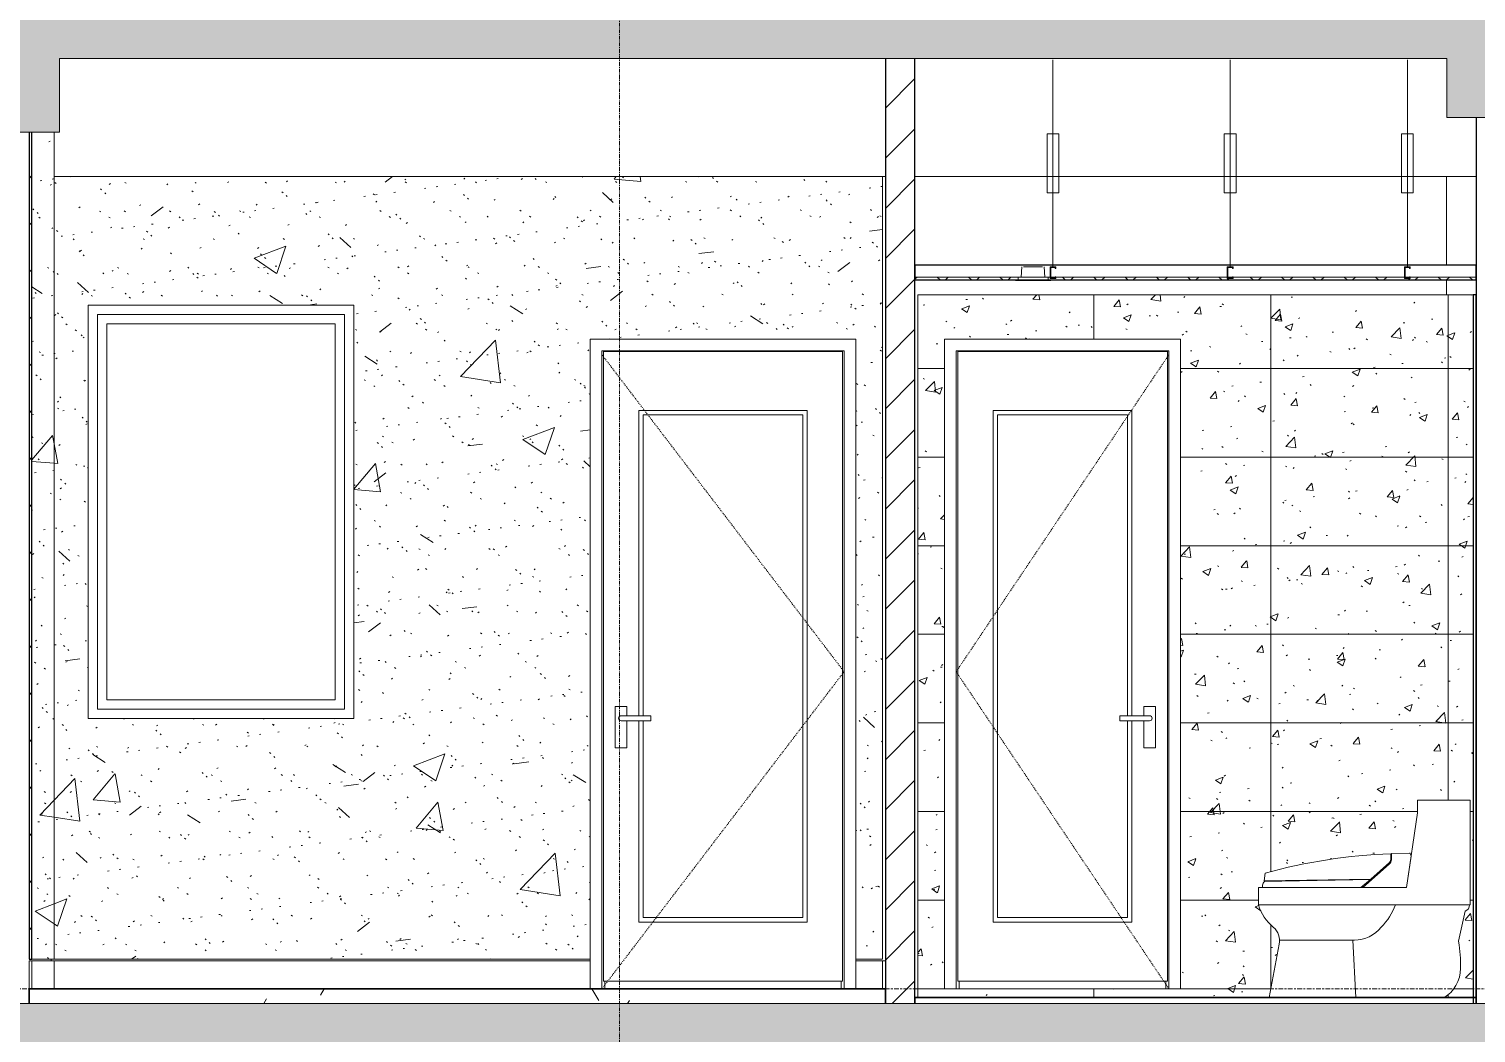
# Model space of a CAD drawing. Header units: millimetres. Extents: x -92143 to -2058, y -8802 to 35300.
# Drawn here: x -53437 to -48537, y 25850 to 29250 of the extents above; entities that cross this region are included whole.
import ezdxf

# ---------------------------------------------------------------- set-up
doc = ezdxf.new("R2010")
doc.units = ezdxf.units.MM
for name, pattern in [('Centre', [31.75, 6.35, -4.7625, 15.875, -4.7625]), ('Dash', [6.35, 3.175, -3.175]), ('Grid Line', [22.225, 12.7, -3.175, 3.175, -3.175])]:
    doc.linetypes.add(name, pattern=pattern)
for name, color, linetype, lineweight in [('0-1', 7, 'Continuous', 5), ('A-CLNG-1', 250, 'Continuous', 25), ('A-CLNG-2', 7, 'Continuous', 9), ('A-CLNG-PATT-1', 9, 'Continuous', 9), ('A-DETL-GENF', 92, 'Continuous', 9), ('A-DETL-GENF-1', 7, 'Continuous', 9), ('A-DETL-GENF-HDLN-1', 7, 'Dash', 9), ('A-DETL-THIN', 151, 'Continuous', 9), ('A-DOOR', 31, 'Continuous', 9), ('A-DOOR-1', 7, 'Continuous', 9), ('A-FLOR-1', 10, 'Continuous', 35), ('A-FLOR-HRAL', 11, 'Continuous', 9), ('A-FLOR-HRAL-1', 253, 'Continuous', 18), ('A-FLOR-HRAL-2', 9, 'Continuous', 9), ('A-FLOR-LEVL-2', 51, 'Centre', 9), ('A-FLOR-PATT-2', 67, 'Continuous', 9), ('A-GLAZ', 151, 'Continuous', 9), ('A-GLAZ-1', 7, 'Continuous', 9), ('A-WALL-1', 7, 'Continuous', 9), ('A-WALL-2', 250, 'Continuous', 25), ('A-WALL-PATT-1', 7, 'Continuous', 9), ('A-WALL-PATT-2', 9, 'Continuous', 9), ('E-LITE-EQPM', 33, 'Continuous', 9), ('E-LITE-EQPM-1', 7, 'Continuous', 9), ('I-WALL-1', 250, 'Continuous', 25), ('I-WALL-2', 7, 'Continuous', 9), ('P-SANR-FIXT', 6, 'Continuous', 9), ('P-SANR-FIXT-1', 7, 'Continuous', 9), ('S-BEAM-2', 7, 'Continuous', 9), ('S-COLS-1', 7, 'Continuous', 9), ('S-GRID-1', 1, 'Grid Line', 9)]:
    doc.layers.add(name, color=color, linetype=linetype, lineweight=lineweight)
pattern_1 = [(50, (-51987.05, 14125), (1093.104, -95.634), [114.3, -1257.3]), (355, (-51987, 14125), (-211.46, 1146.34), [91.44, -1005.84]), (100.451, (-51896, 14117), (881.656, 1050.7), [97.14, -1068.54]), (46.184, (-51987, 14429.8), (1626.47, -252.26), [171.45, -1885.95]), (96.636, (-51851.5, 14408.8), (1424.42, 1484.57), [145.71, -1602.81]), (351.184, (-51987, 14429.8), (1424.43, 1484.55), [137.16, -1508.76]), (21, (-51834.65, 14353.6), (909.686, -613.59), [114.3, -1257.3]), (326, (-51834.7, 14353.6), (370.81, 1105.13), [91.44, -1005.84]), (71.451, (-51758.8, 14302.5), (1280.5, 491.53), [97.14, -1068.54]), (37.5, (-51987.05, 14125), (18.531, 507.33), [50.292, -943.356, 50.292, -970.788, -1009.65]), (37.5, (-51987.05, 14125), (18.531, 507.33), [-2014.73, 50.29, -959.36]), (7.5, (-51987.05, 14125), (400.918, 601.084), [50.292, -531.876, 50.292, -920.496, -384.81]), (7.5, (-51987.05, 14125), (400.918, 601.084), [-1552.956, 50.29, -334.52]), (327.5, (-52326.9, 14125), (813.545, -34.374), [50.292, -330.708, 50.292, -1138.428, -1577.34]), (327.5, (-52326.9, 14125), (813.545, -34.374), [-1569.72, 50.29, -1527.05]), (317.5, (-52479.3, 14125), (888.775, 152.56), [50.292, -445.008, 50.292, -739.14, -1120.14]), (317.5, (-52479.3, 14125), (888.775, 152.56), [-1284.73, 50.29, -1069.85])]
pattern_2 = [(37.5, (-51987.05, 14125), (-4.7995, 146.8239), [5.029, -110.795, 5.029, -124.511, -123.825]), (37.5, (-51987.05, 14125), (-4.7995, 146.8239), [-245.364, 5.029, -118.796]), (7.5, (-51987.05, 14125), (134.8574, 215.0472), [5.029, -57.455, 5.029, -99.365, -40.005]), (7.5, (-51987.05, 14125), (134.8574, 215.0472), [-166.878, 5.029, -34.976]), (327.5, (-52080.78, 14125), (237.2978, 0.4316), [5.029, -33.071, 5.029, -132.131, -179.07]), (327.5, (-52080.78, 14125), (237.2978, 0.4316), [-175.26, 5.029, -174.041]), (317.5, (-52080.78, 14125), (229.067, 66.8792), [5.029, -14.021, 5.029, -84.887, -102.87]), (317.5, (-52080.78, 14125), (229.067, 66.8792), [-108.966, 5.029, -97.841])]

# ---------------------------------------------------------------- blocks, each defined once
blk = doc.blocks.new('NCV_TKTC_KET CAU_rvt-1-TKCS_MẶT CẮT E')
at = {"layer": 'S-BEAM-2'}
for p, q in [((-50536.9, 28750), (-53351.9, 28750)), ((-48536.9, 28750), (-50436.9, 28750))]:
    blk.add_line(p, q, dxfattribs=at)
blk = doc.blocks.new('DOOR_CW_01 CANH MO-PANEL KINH - DIW_01-900x2200-CỬA GỖ VÂN LAMINATE-553393-TKCS_MẶT CẮT E')
at = {"layer": 'A-DETL-GENF-HDLN-1'}
for p, q in [((-50676.9, 6673.5), (-51496.9, 7747)), ((-51496.9, 5600), (-50676.9, 6673.5))]:
    blk.add_line(p, q, dxfattribs=at)
at = {"layer": 'A-DOOR-1'}
for p, q in [((-51496.9, 7760), (-51496.9, 5600)), ((-51496.9, 7760), (-50676.9, 7760)), ((-50681.9, 7758), (-51491.9, 7758)), ((-51491.9, 7758), (-51491.9, 5626)), ((-50681.9, 5626), (-50681.9, 7758)), ((-50676.9, 5600), (-50676.9, 7760)), ((-51371.9, 6524.5), (-51371.9, 7558)), ((-51371.9, 7558), (-50801.9, 7558)), ((-50801.9, 7558), (-50801.9, 5826)), ((-51356.9, 7543), (-51356.9, 6524.5)), ((-50816.9, 7543), (-51356.9, 7543)), ((-50816.9, 5841), (-50816.9, 7543)), ((-51412.2, 6556), (-51451.7, 6556)), ((-51451.7, 6556), (-51451.7, 6416)), ((-51356.9, 6524.5), (-51431.9, 6524.5)), ((-51412.2, 6524.5), (-51412.2, 6556)), ((-51356.9, 6524.5), (-51331.1, 6524.5)), ((-51331.1, 6524.5), (-51331.1, 6507.5)), ((-51356.9, 6507.5), (-51431.9, 6507.5)), ((-51412.2, 6416), (-51412.2, 6507.5)), ((-51371.9, 5826), (-51371.9, 6507.5)), ((-51356.9, 6507.5), (-51356.9, 5841)), ((-51331.1, 6507.5), (-51356.9, 6507.5)), ((-51451.7, 6416), (-51412.2, 6416)), ((-51356.9, 5841), (-50816.9, 5841)), ((-50801.9, 5826), (-51371.9, 5826)), ((-51536.9, 5695), (-51536.9, 5700)), ((-50636.9, 5700), (-50636.9, 5695)), ((-51491.9, 5626), (-50681.9, 5626)), ((-51486.9, 5626), (-51486.9, 5600)), ((-50686.9, 5626), (-50686.9, 5600))]:
    blk.add_line(p, q, dxfattribs=at)
for start, end in [(90, 180), (180, 270)]:
    blk.add_arc((-51431.9, 6516), 8.5, start, end, dxfattribs=at)
blk = doc.blocks.new('DOOR_CW_01 CANH MO-PANEL KINH - DIG_02-800x2200-CỬA NHÔM KÍNH-401063-TKCS_MẶT CẮT E')
at = {"layer": 'A-DETL-GENF-HDLN-1'}
for p, q in [((-50297.3, 6673.5), (-49577.3, 7747)), ((-49577.3, 5600), (-50297.3, 6673.5))]:
    blk.add_line(p, q, dxfattribs=at)
at = {"layer": 'A-DOOR-1'}
for p, q in [((-50297.3, 7760), (-50297.3, 5600)), ((-50297.3, 7760), (-49577.3, 7760)), ((-50292.3, 7758), (-50292.3, 5626)), ((-49582.3, 7758), (-50292.3, 7758)), ((-49582.3, 5626), (-49582.3, 7758)), ((-49577.3, 5600), (-49577.3, 7760)), ((-50172.3, 7558), (-49702.3, 7558)), ((-50172.3, 5826), (-50172.3, 7558)), ((-49702.3, 7558), (-49702.3, 6524.5)), ((-49717.3, 7543), (-50157.3, 7543)), ((-50157.3, 7543), (-50157.3, 5841)), ((-49717.3, 6524.5), (-49717.3, 7543)), ((-49743.2, 6524.5), (-49717.3, 6524.5)), ((-49743.2, 6507.5), (-49743.2, 6524.5)), ((-49642.3, 6524.5), (-49717.3, 6524.5)), ((-49662.1, 6556), (-49662.1, 6524.5)), ((-49622.6, 6556), (-49662.1, 6556)), ((-49622.6, 6416), (-49622.6, 6556)), ((-49717.3, 6507.5), (-49743.2, 6507.5)), ((-49717.3, 5841), (-49717.3, 6507.5)), ((-49642.3, 6507.5), (-49717.3, 6507.5)), ((-49702.3, 6507.5), (-49702.3, 5826)), ((-49662.1, 6507.5), (-49662.1, 6416)), ((-49662.1, 6416), (-49622.6, 6416)), ((-50157.3, 5841), (-49717.3, 5841)), ((-49702.3, 5826), (-50172.3, 5826)), ((-50292.3, 5626), (-49582.3, 5626)), ((-50287.3, 5600), (-50287.3, 5626)), ((-49587.3, 5600), (-49587.3, 5626))]:
    blk.add_line(p, q, dxfattribs=at)
for start, end in [(0, 90), (270, 360)]:
    blk.add_arc((-49642.3, 6516), 8.5, start, end, dxfattribs=at)
blk = doc.blocks.new('M_Fixed - 900 x 1400-901191-TKCS_MẶT CẮT E')
at = {"layer": 'A-GLAZ-1'}
for p, q in [((-53204.9, 6547), (-53204.9, 7883)), ((-53204.9, 7883), (-52368.9, 7883)), ((-53173.9, 6578), (-53173.9, 7852)), ((-53173.9, 7852), (-52399.9, 7852)), ((-52399.9, 7852), (-52399.9, 6578)), ((-52368.9, 7883), (-52368.9, 6547)), ((-52399.9, 6578), (-53173.9, 6578)), ((-52368.9, 6547), (-53204.9, 6547))]:
    blk.add_line(p, q, dxfattribs=at)
blk = doc.blocks.new('TOILET - TOILET-348229-TKCS_MẶT CẮT E')
at = {"layer": 'P-SANR-FIXT-1'}
for p, q in [((-48735.6, 6238.8), (-48735.6, 6196.1)), ((-48556.6, 6238.8), (-48735.6, 6238.8)), ((-48556.6, 5884.5), (-48556.6, 6238.8)), ((-48735.6, 6196.1), (-48772.1, 5942.7)), ((-48892.8, 5971.6), (-48829.5, 6027.8)), ((-48825.8, 6040.7), (-48825.8, 6057.1)), ((-48762.2, 6059.4), (-48823, 6057.8)), ((-48772.1, 5942.7), (-48756.8, 6048.9)), ((-48756.8, 6048.9), (-48760.2, 6058.1)), ((-49251, 5991.3), (-49254.7, 5965.3)), ((-48830.9, 6022.1), (-48920.2, 5942.7)), ((-48772.1, 5942.7), (-49273.5, 5942.7)), ((-49273.5, 5942.7), (-49273.5, 5884.5)), ((-49260.4, 5950.7), (-49260.4, 5942.7)), ((-49260.4, 5942.7), (-48926.9, 5942.7)), ((-49254.7, 5965.3), (-48892.8, 5971.6)), ((-48894.8, 5970), (-49253.9, 5963.7)), ((-48926.9, 5942.7), (-48894.8, 5970)), ((-48920.2, 5942.7), (-48772.1, 5942.7)), ((-49273.5, 5884.5), (-48556.6, 5884.5)), ((-48559.8, 5884.5), (-48556.6, 5884.5)), ((-48596, 5760.8), (-48574.2, 5863.3)), ((-49204, 5751.5), (-49237.9, 5570)), ((-48948.9, 5764.9), (-49202.5, 5764.9)), ((-48943.9, 5570), (-48954.1, 5764.9))]:
    blk.add_line(p, q, dxfattribs=at)
for centre, radius, start, end in [((-48763.6, 4249.5), 1808.7, 91.9695, 105.6338), ((-48847.1, 6039.8), 24, 312.6549, 353.3451), ((-48850.1, 6040.7), 24.3, 328, 0), ((-50067.9, 6068.4), 1244.9, 358.5564, 359.5142), ((-48762.2, 6057.2), 2.2, 24.5161, 91.4839), ((-49228.4, 5943), 32.8, 140.9297, 166.5514), ((-49128.9, 5924.8), 150, 195.5839, 230.9413), ((-49003.8, 5954.4), 206.2, 314.8639, 340.1683), ((-48578.4, 5881.7), 18.9, 283, 8.4414), ((-49259.2, 5764.2), 56.7, 347.0587, 50.9413), ((-48948.9, 5881.3), 116.3, 270, 321.1214), ((-49152.3, 5674.2), 563, 359.4277, 8.8404), ((-48706, 5669.8), 116.7, 300.6227, 359.4277)]:
    blk.add_arc(centre, radius, start, end, dxfattribs=at)
blk = doc.blocks.new('LIC_10-ĐÈN LED DOWNLIGHT ÂM TRẦN_ P_6W_ ÁNH SÁNG 4000K - LIC_10-ĐÈN LED DOWNLIGHT ÂM TRẦN_ P_6W_ ÁNH SÁNG 4000K-812934-TKCS_MẶT CẮT E')
at = {"layer": 'E-LITE-EQPM-1'}
for p, q in [((-50074.5, 8045), (-50077, 8009)), ((-50004.5, 8045), (-50069.4, 8045)), ((-49996.9, 8009), (-49999.4, 8045)), ((-50096.9, 8000), (-50096.9, 7998)), ((-50096.9, 7998), (-50091, 7998)), ((-49976.9, 7998), (-50096.9, 7998)), ((-50095.8, 8000), (-50093.4, 8000)), ((-50093.3, 8000), (-50076.1, 8000)), ((-49982.9, 8000), (-50091, 8000)), ((-50087.9, 8009), (-50087.9, 8000)), ((-50085.5, 8000), (-50082.1, 8000)), ((-49991, 8009), (-50082.9, 8009)), ((-50082, 8002), (-50082, 8000)), ((-50081.1, 8000), (-50078, 8000)), ((-50073.6, 8000), (-50000.3, 8000)), ((-50060.6, 8000), (-50053.3, 8000)), ((-50020.5, 8000), (-50013.3, 8000)), ((-49997.7, 8000), (-49980.6, 8000)), ((-49995.3, 8000), (-49992.7, 8000)), ((-49991.9, 8000), (-49991.9, 8002)), ((-49991.8, 8000), (-49988.4, 8000)), ((-49985.9, 8000), (-49985.9, 8009)), ((-49982.9, 7998), (-49976.9, 7998)), ((-49980.5, 8000), (-49978.1, 8000)), ((-49976.9, 7998), (-49976.9, 8000))]:
    blk.add_line(p, q, dxfattribs=at)
blk = doc.blocks.new('Railing - Railing-915949-TKCS_MẶT CẮT E')
at = {"layer": 'A-FLOR-HRAL-1'}
for p, q in [((-50536.9, 5695), (-50546.9, 5695)), ((-50546.9, 5695), (-50546.9, 5600)), ((-50536.9, 5600), (-50536.9, 5695)), ((-50546.9, 5600), (-50536.9, 5600))]:
    blk.add_line(p, q, dxfattribs=at)
at = {"layer": 'A-FLOR-HRAL-2'}
for p, q in [((-50637, 5600), (-50637, 5695)), ((-50637, 5695), (-50546.9, 5695))]:
    blk.add_line(p, q, dxfattribs=at)
blk = doc.blocks.new('Railing - Railing-915950-TKCS_MẶT CẮT E')
at = {"layer": 'A-FLOR-HRAL-1'}
for p, q in [((-53426.9, 5695), (-53436.9, 5695)), ((-53436.9, 5695), (-53436.9, 5600)), ((-53426.9, 5600), (-53426.9, 5695)), ((-53436.9, 5600), (-53426.9, 5600))]:
    blk.add_line(p, q, dxfattribs=at)
at = {"layer": 'A-FLOR-HRAL-2'}
for p, q in [((-53426.9, 5695), (-53351.9, 5695)), ((-53351.9, 5600), (-53351.9, 5695)), ((-53351.9, 5695), (-51537, 5695)), ((-51537, 5695), (-51537, 5600))]:
    blk.add_line(p, q, dxfattribs=at)
blk = doc.blocks.new('NCV_TKTC_TANG 6 - 8_rvt-2-TKCS_MẶT CẮT E')
at = {"layer": 'A-CLNG-PATT-1'}
h = blk.add_hatch(dxfattribs=at)
h.set_pattern_fill('FP_4', color=256, style=0, pattern_type=2)
h.set_pattern_definition([(45, (-51987.05, 14125), (-53.033, 53.033), []), (135, (-51987.05, 14125), (-53.033, -53.033), [])])
h.paths.add_polyline_path([(-50436.9, 28400), (-50083.4, 28400), (-50082.9, 28409), (-50436.9, 28410)])
h.paths.add_polyline_path([(-49982.9, 28400), (-48536.9, 28400), (-48536.9, 28410), (-48759.4, 28410), (-48759.4, 28405), (-48779.4, 28405), (-48779.4, 28410), (-49359.4, 28410), (-49359.4, 28405), (-49379.4, 28405), (-49379.4, 28410), (-49959.4, 28409), (-49959.4, 28405), (-49979.4, 28405), (-49979.4, 28410), (-49990.5, 28409), (-49990.5, 28400)])
h.paths.add_polyline_path([(-49961.9, 28407.5), (-49961.9, 28410), (-49976.9, 28409), (-49976.9, 28407.5)])
h.paths.add_polyline_path([(-49361.9, 28407.5), (-49361.9, 28410), (-49376.9, 28410), (-49376.9, 28407.5)])
h.paths.add_polyline_path([(-48761.9, 28407.5), (-48761.9, 28410), (-48776.9, 28410), (-48776.9, 28407.5)])
at = {"layer": 'A-FLOR-PATT-2'}
h = blk.add_hatch(dxfattribs=at)
h.set_pattern_fill('FP_2', color=256, style=0, pattern_type=2)
h.set_pattern_definition([(0, (-51987.05, 14125), (609.6, 152.4), [50.292, -406.908, 50.292, -406.908, -2438.4]), (0, (-51987.05, 14125), (609.6, 152.4), [-914.4, 50.292, -864.108, 50.292, -406.908, -1066.8]), (0, (-51987.05, 14125), (609.6, 152.4), [-2286, 50.292, -254.508, 50.292, -711.708]), (120, (-51758.45, 14201.2), (-436.7823, 451.729), [50.292, -406.908, 50.292, -2845.308]), (120, (-51758.45, 14201.2), (-436.7823, 451.729), [-507.492, -406.908, 50.292, -864.108, -1524]), (120, (-51758.45, 14201.2), (-436.7823, 451.729), [-1828.8, 50.292, -406.908, 50.292, -1016.508]), (120, (-51758.45, 14201.2), (-436.7823, 451.729), [-2336.292, -254.508, 50.292, -711.708]), (240, (-51682.25, 14506), (-172.8177, -604.129), [50.292, -406.908, 50.292, -406.908, -2438.4]), (240, (-51682.25, 14506), (-172.8177, -604.129), [-914.4, 50.292, -864.108, 50.292, -406.908, -1066.8]), (240, (-51682.25, 14506), (-172.8177, -604.129), [-2286, 50.292, -254.508, 50.292, -711.708])])
h.paths.add_polyline_path([(-50540.4, 25950), (-50536.9, 25950), (-50536.9, 26000), (-53436.9, 26000), (-53436.9, 25950), (-50694.5, 25950)])
at = {"layer": 'A-WALL-PATT-1'}
h = blk.add_hatch(dxfattribs=at)
h.set_pattern_fill('FP_5', color=256, style=0, pattern_type=2)
h.set_pattern_definition([(45, (-51987.05, 14125), (-79.5495, 79.5495), [])])
h.paths.add_polyline_path([(-53436.9, 26100), (-53426.9, 26100), (-53426.9, 28900), (-53436.9, 28900), (-53436.9, 26674.6)])
at = {"layer": 'A-WALL-PATT-2'}
h = blk.add_hatch(dxfattribs=at)
h.set_pattern_fill('FP_1', color=256, style=0, pattern_type=2)
h.set_pattern_definition([(45, (-51987.05, 14125), (-84.8528, 84.8528), [])])
h.paths.add_polyline_path([(-50536.9, 25950), (-50436.9, 25950), (-50436.9, 29150), (-50536.9, 29150), (-50536.9, 26065.8)])
h = blk.add_hatch(dxfattribs=at)
h.set_pattern_fill('FP_7', color=256, style=0, pattern_type=2)
h.set_pattern_definition(pattern_1)
h.paths.add_polyline_path([(-53426.9, 26100), (-53351.9, 26100), (-53351.9, 28900), (-53426.9, 28900), (-53426.9, 26674.6)])
h = blk.add_hatch(dxfattribs=at)
h.set_pattern_fill('FP_6', color=256, style=0, pattern_type=2)
h.set_pattern_definition(pattern_2)
h.paths.add_polyline_path([(-53426.9, 26100), (-53351.9, 26100), (-53351.9, 28900), (-53426.9, 28900), (-53426.9, 26674.6)])
h = blk.add_hatch(dxfattribs=at)
h.set_pattern_fill('FP_7', color=256, style=0, pattern_type=2)
h.set_pattern_definition(pattern_1)
h.paths.add_polyline_path([(-53351.9, 26100), (-51536.9, 26100), (-51536.9, 28200), (-50636.9, 28200), (-50636.9, 26100), (-50546.9, 26100), (-50546.9, 28750), (-53351.9, 28750), (-53351.9, 26674.6)])
h.paths.add_polyline_path([(-52544.1, 26915), (-53236.9, 26915), (-53236.9, 28315), (-52336.9, 28315), (-52336.9, 26915)])
h = blk.add_hatch(dxfattribs=at)
h.set_pattern_fill('FP_6', color=256, style=0, pattern_type=2)
h.set_pattern_definition(pattern_2)
h.paths.add_polyline_path([(-53351.9, 26100), (-51536.9, 26100), (-51536.9, 28200), (-50636.9, 28200), (-50636.9, 26100), (-50546.9, 26100), (-50546.9, 28750), (-53351.9, 28750), (-53351.9, 26674.6)])
h.paths.add_polyline_path([(-52544.1, 26915), (-53236.9, 26915), (-53236.9, 28315), (-52336.9, 28315), (-52336.9, 26915)])
h = blk.add_hatch(dxfattribs=at)
h.set_pattern_fill('FP_20', color=256, style=0, pattern_type=2)
h.set_pattern_definition([(50, (-51987.05, 14125), (273.276, -23.909), [28.575, -314.325]), (355, (-51987.05, 14125), (-52.8646, 286.585), [22.86, -251.46]), (100.451, (-51964.28, 14123), (220.414, 262.6745), [24.285, -267.135]), (46.184, (-51987.05, 14201.2), (406.619, -63.0646), [42.862, -471.487]), (96.636, (-51953.17, 14195.94), (356.104, 371.141), [36.428, -400.703]), (351.184, (-51987.05, 14201.2), (356.107, 371.138), [34.29, -377.19]), (21, (-51948.95, 14182.15), (227.4212, -153.398), [28.575, -314.325]), (326, (-51948.95, 14182.15), (92.7027, 276.282), [22.86, -251.46]), (71.451, (-51930, 14169.37), (320.1254, 122.8816), [24.285, -267.135]), (37.5, (-51987.05, 14125), (4.6325, 126.8326), [5.029, -243.383, 5.029, -250.241, -252.412]), (37.5, (-51987.05, 14125), (4.6325, 126.8326), [-503.682, 5.029, -247.383]), (7.5, (-51987.05, 14125), (100.2292, 150.2711), [5.029, -140.513, 5.029, -237.668, -96.202]), (7.5, (-51987.05, 14125), (100.2292, 150.2711), [-388.239, 5.029, -91.173]), (327.5, (-52072.01, 14125), (203.38684, -8.5935), [5.029, -90.221, 5.029, -292.151, -394.335]), (327.5, (-52072.01, 14125), (203.38684, -8.5935), [-392.43, 5.029, -389.306]), (317.5, (-52110.11, 14125), (222.1944, 38.1398), [5.029, -118.796, 5.029, -192.329, -280.035]), (317.5, (-52110.11, 14125), (222.1944, 38.1398), [-321.183, 5.029, -275.006])])
h.paths.add_polyline_path([(-50426.9, 25970), (-49237.9, 25970), (-49202.5, 26164.1), (-49204, 26176.8), (-49208, 26188.5), (-49214.6, 26199.3), (-49246, 26231.2), (-49262.2, 26255.8), (-49273.5, 26284.5), (-49273.5, 26342.7), (-49260.4, 26342.7), (-49260.4, 26350.7), (-49253.9, 26363.7), (-48894.8, 26370), (-48926.9, 26342.7), (-48920.2, 26342.7), (-48826.5, 26427.8), (-48823.3, 26437), (-48823, 26457.8), (-48760.2, 26458.1), (-48756.8, 26448.9), (-48735.6, 26596.1), (-48735.6, 26638.8), (-48556.6, 26638.8), (-48556.6, 26284.5), (-48559.8, 26284.5), (-48562.9, 26271.1), (-48569.8, 26264.9), (-48574.2, 26263.3), (-48596, 26160.8), (-48590.8, 26114.8), (-48589.7, 26065.8), (-48592.6, 26042.4), (-48601.6, 26017.6), (-48616.1, 25995.4), (-48635.1, 25977.1), (-48647, 25970), (-48546.9, 25970), (-48546.9, 28350), (-50426.9, 28350), (-50426.9, 26065.8)])
h.paths.add_polyline_path([(-50337.3, 26000), (-50337.3, 28200), (-49537.3, 28200), (-49537.3, 26000), (-50078, 26000)])
h.paths.add_polyline_path([(-49254.7, 26365.3), (-49251, 26391.3), (-49090, 26427.8), (-48969.1, 26446.5), (-48825.8, 26457.1), (-48827.2, 26435.7), (-48830.9, 26426.5), (-48894.8, 26371.6), (-49253.9, 26365.3)])
h = blk.add_hatch(dxfattribs=at)
h.set_pattern_fill('FP_51', color=256, style=0, pattern_type=2)
h.set_pattern_definition([(0, (-50431.94, 26000), (0, 300), []), (90, (-50431.94, 26000), (-600, 4e-14), [])])
h.paths.add_polyline_path([(-50426.9, 25970), (-49237.9, 25970), (-49202.5, 26164.1), (-49204, 26176.8), (-49208, 26188.5), (-49214.6, 26199.3), (-49246, 26231.2), (-49262.2, 26255.8), (-49273.5, 26284.5), (-49273.5, 26342.7), (-49260.4, 26342.7), (-49260.4, 26350.7), (-49253.9, 26363.7), (-48894.8, 26370), (-48926.9, 26342.7), (-48920.2, 26342.7), (-48826.5, 26427.8), (-48823.3, 26437), (-48823, 26457.8), (-48760.2, 26458.1), (-48756.8, 26448.9), (-48735.6, 26596.1), (-48735.6, 26638.8), (-48556.6, 26638.8), (-48556.6, 26284.5), (-48559.8, 26284.5), (-48562.9, 26271.1), (-48569.8, 26264.9), (-48574.2, 26263.3), (-48596, 26160.8), (-48590.8, 26114.8), (-48589.7, 26065.8), (-48592.6, 26042.4), (-48601.6, 26017.6), (-48616.1, 25995.4), (-48635.1, 25977.1), (-48647, 25970), (-48546.9, 25970), (-48546.9, 28350), (-50426.9, 28350), (-50426.9, 26065.8)])
h.paths.add_polyline_path([(-50337.3, 26000), (-50337.3, 28200), (-49537.3, 28200), (-49537.3, 26000), (-50078, 26000)])
h.paths.add_polyline_path([(-49254.7, 26365.3), (-49251, 26391.3), (-49090, 26427.8), (-48969.1, 26446.5), (-48825.8, 26457.1), (-48827.2, 26435.7), (-48830.9, 26426.5), (-48894.8, 26371.6), (-49253.9, 26365.3)])
at = {"layer": 'A-CLNG-1'}
for p, q in [((-48536.9, 28450), (-50436.9, 28450)), ((-50436.9, 28450), (-50436.9, 28400)), ((-48536.9, 28400), (-48536.9, 28450)), ((-50436.9, 28400), (-50091, 28400)), ((-49982.9, 28400), (-48536.9, 28400))]:
    blk.add_line(p, q, dxfattribs=at)
at = {"layer": 'A-CLNG-2'}
for p, q in [((-50071.5, 28410), (-50436.9, 28410)), ((-49979.1, 28410), (-50002.4, 28410)), ((-49960.1, 28410), (-49976.9, 28410)), ((-49379.1, 28410), (-49959.4, 28410)), ((-49360.1, 28410), (-49376.9, 28410)), ((-48779.1, 28410), (-49359.4, 28410)), ((-48760.1, 28410), (-48776.9, 28410)), ((-48536.9, 28410), (-48759.4, 28410))]:
    blk.add_line(p, q, dxfattribs=at)
at = {"layer": 'A-FLOR-1'}
for p, q in [((-50536.9, 26000), (-53436.9, 26000)), ((-53436.9, 26000), (-53436.9, 25950)), ((-50536.9, 25950), (-50536.9, 26000)), ((-48536.9, 25970), (-50436.9, 25970)), ((-50436.9, 25970), (-50436.9, 25950)), ((-48536.9, 25950), (-48536.9, 25970))]:
    blk.add_line(p, q, dxfattribs=at)
at = {"layer": 'A-WALL-1'}
for p, q in [((-53361.9, 26100), (-53361.9, 26095)), ((-51536.9, 26095), (-51536.9, 26100)), ((-50636.9, 26100), (-50636.9, 26095))]:
    blk.add_line(p, q, dxfattribs=at)
at = {"layer": 'A-WALL-2'}
for p, q in [((-50536.9, 29150), (-50536.9, 25950)), ((-50436.9, 25950), (-50436.9, 29150)), ((-48536.9, 28950), (-48536.9, 25950))]:
    blk.add_line(p, q, dxfattribs=at)
at = {"layer": 'I-WALL-1'}
for p, q in [((-53436.9, 28900), (-53436.9, 26100)), ((-53426.9, 26100), (-53426.9, 28900)), ((-48546.9, 28350), (-48546.9, 25950)), ((-48536.9, 28350), (-48546.9, 28350)), ((-48536.9, 25950), (-48536.9, 28350)), ((-53436.9, 26100), (-53426.9, 26100))]:
    blk.add_line(p, q, dxfattribs=at)
at = {"layer": 'I-WALL-2'}
for p, q in [((-53351.9, 26100), (-53351.9, 28900)), ((-50546.9, 26100), (-50546.9, 28750)), ((-48546.9, 28350), (-50426.9, 28350)), ((-50426.9, 28350), (-50426.9, 25970)), ((-53236.9, 26915), (-53236.9, 28315)), ((-53236.9, 28315), (-52336.9, 28315)), ((-52336.9, 28315), (-52336.9, 26915)), ((-51536.9, 26100), (-51536.9, 28200)), ((-51536.9, 28200), (-50636.9, 28200)), ((-50636.9, 28200), (-50636.9, 26100)), ((-50337.3, 26000), (-50337.3, 28200)), ((-50337.3, 28200), (-49537.3, 28200)), ((-49537.3, 28200), (-49537.3, 26000)), ((-52336.9, 26915), (-53236.9, 26915)), ((-53426.9, 26100), (-53351.9, 26100)), ((-53351.9, 26100), (-51536.9, 26100)), ((-50636.9, 26100), (-50546.9, 26100)), ((-49537.3, 26000), (-50337.3, 26000))]:
    blk.add_line(p, q, dxfattribs=at)
at = {"layer": 'S-COLS-1'}
for p, q in [((-48636.9, 28450), (-48636.9, 28750)), ((-48636.9, 28350), (-48636.9, 28400))]:
    blk.add_line(p, q, dxfattribs=at)
at = {"layer": 'A-DOOR'}
for name in ['DOOR_CW_01 CANH MO-PANEL KINH - DIW_01-900x2200-CỬA GỖ VÂN LAMINATE-553393-TKCS_MẶT CẮT E', 'DOOR_CW_01 CANH MO-PANEL KINH - DIG_02-800x2200-CỬA NHÔM KÍNH-401063-TKCS_MẶT CẮT E']:
    blk.add_blockref(name, (0, 20400), dxfattribs=at)
at = {"layer": 'A-FLOR-HRAL'}
for name in ['Railing - Railing-915950-TKCS_MẶT CẮT E', 'Railing - Railing-915949-TKCS_MẶT CẮT E']:
    blk.add_blockref(name, (0, 20400), dxfattribs=at)
at = {"layer": 'A-GLAZ'}
blk.add_blockref('M_Fixed - 900 x 1400-901191-TKCS_MẶT CẮT E', (0, 20400), dxfattribs=at)
at = {"layer": 'E-LITE-EQPM'}
blk.add_blockref('LIC_10-ĐÈN LED DOWNLIGHT ÂM TRẦN_ P_6W_ ÁNH SÁNG 4000K - LIC_10-ĐÈN LED DOWNLIGHT ÂM TRẦN_ P_6W_ ÁNH SÁNG 4000K-812934-TKCS_MẶT CẮT E', (0, 20400), dxfattribs=at)
at = {"layer": 'P-SANR-FIXT'}
blk.add_blockref('TOILET - TOILET-348229-TKCS_MẶT CẮT E', (0, 20400), dxfattribs=at)
blk = doc.blocks.new('Repeating Detail - THANH TREO TRẦN 700-V208-TKCS_MẶT CẮT E')
at = {"layer": 'A-DETL-GENF'}
for points in [[(-66377.4, 28405), (-66357.4, 28405), (-66357.4, 28411), (-66359.9, 28407.5), (-66374.9, 28407.5), (-66374.9, 28442.5), (-66359.9, 28442.5), (-66357.4, 28439), (-66357.4, 28445), (-66377.4, 28445)], [(-65777.4, 28405), (-65757.4, 28405), (-65757.4, 28411), (-65759.9, 28407.5), (-65774.9, 28407.5), (-65774.9, 28442.5), (-65759.9, 28442.5), (-65757.4, 28439), (-65757.4, 28445), (-65777.4, 28445)], [(-65177.4, 28405), (-65157.4, 28405), (-65157.4, 28411), (-65159.9, 28407.5), (-65174.9, 28407.5), (-65174.9, 28442.5), (-65159.9, 28442.5), (-65157.4, 28439), (-65157.4, 28445), (-65177.4, 28445)]]:
    blk.add_hatch(color=256, dxfattribs=at).paths.add_polyline_path(points)
for p, q in [((-66367.4, 28445), (-66367.4, 29145)), ((-65767.4, 28445), (-65767.4, 29145)), ((-65167.4, 28445), (-65167.4, 29145)), ((-66387.4, 28895), (-66347.4, 28895)), ((-66387.4, 28695), (-66387.4, 28895)), ((-66347.4, 28895), (-66347.4, 28695)), ((-65787.4, 28895), (-65747.4, 28895)), ((-65787.4, 28695), (-65787.4, 28895)), ((-65747.4, 28895), (-65747.4, 28695)), ((-65187.4, 28895), (-65147.4, 28895)), ((-65187.4, 28695), (-65187.4, 28895)), ((-65147.4, 28895), (-65147.4, 28695)), ((-66347.4, 28695), (-66387.4, 28695)), ((-65747.4, 28695), (-65787.4, 28695)), ((-65147.4, 28695), (-65187.4, 28695)), ((-66357.4, 28445), (-66377.4, 28445)), ((-66377.4, 28445), (-66377.4, 28405)), ((-66357.4, 28445), (-66377.4, 28445)), ((-66377.4, 28445), (-66377.4, 28405)), ((-66374.9, 28442.5), (-66359.9, 28442.5)), ((-66374.9, 28407.5), (-66374.9, 28442.5)), ((-66374.9, 28407.5), (-66374.9, 28442.5)), ((-66374.9, 28442.5), (-66359.9, 28442.5)), ((-66359.9, 28442.5), (-66359.9, 28439)), ((-66359.9, 28442.5), (-66359.9, 28439)), ((-66359.9, 28439), (-66357.4, 28439)), ((-66359.9, 28439), (-66357.4, 28439)), ((-66357.4, 28439), (-66357.4, 28445)), ((-66357.4, 28439), (-66357.4, 28445)), ((-65757.4, 28445), (-65777.4, 28445)), ((-65777.4, 28445), (-65777.4, 28405)), ((-65757.4, 28445), (-65777.4, 28445)), ((-65777.4, 28445), (-65777.4, 28405)), ((-65774.9, 28442.5), (-65759.9, 28442.5)), ((-65774.9, 28407.5), (-65774.9, 28442.5)), ((-65774.9, 28407.5), (-65774.9, 28442.5)), ((-65774.9, 28442.5), (-65759.9, 28442.5)), ((-65759.9, 28442.5), (-65759.9, 28439)), ((-65759.9, 28442.5), (-65759.9, 28439)), ((-65759.9, 28439), (-65757.4, 28439)), ((-65759.9, 28439), (-65757.4, 28439)), ((-65757.4, 28439), (-65757.4, 28445)), ((-65757.4, 28439), (-65757.4, 28445)), ((-65157.4, 28445), (-65177.4, 28445)), ((-65177.4, 28445), (-65177.4, 28405)), ((-65157.4, 28445), (-65177.4, 28445)), ((-65177.4, 28445), (-65177.4, 28405)), ((-65174.9, 28442.5), (-65159.9, 28442.5)), ((-65174.9, 28407.5), (-65174.9, 28442.5)), ((-65174.9, 28407.5), (-65174.9, 28442.5)), ((-65174.9, 28442.5), (-65159.9, 28442.5)), ((-65159.9, 28442.5), (-65159.9, 28439)), ((-65159.9, 28442.5), (-65159.9, 28439)), ((-65159.9, 28439), (-65157.4, 28439)), ((-65159.9, 28439), (-65157.4, 28439)), ((-65157.4, 28439), (-65157.4, 28445)), ((-65157.4, 28439), (-65157.4, 28445)), ((-66377.4, 28405), (-66357.4, 28405)), ((-66377.4, 28405), (-66357.4, 28405)), ((-66359.9, 28407.5), (-66374.9, 28407.5)), ((-66359.9, 28407.5), (-66374.9, 28407.5)), ((-66357.4, 28411), (-66359.9, 28411)), ((-66359.9, 28411), (-66359.9, 28407.5)), ((-66357.4, 28411), (-66359.9, 28411)), ((-66359.9, 28411), (-66359.9, 28407.5)), ((-66357.4, 28405), (-66357.4, 28411)), ((-66357.4, 28405), (-66357.4, 28411)), ((-65777.4, 28405), (-65757.4, 28405)), ((-65777.4, 28405), (-65757.4, 28405)), ((-65759.9, 28407.5), (-65774.9, 28407.5)), ((-65759.9, 28407.5), (-65774.9, 28407.5)), ((-65757.4, 28411), (-65759.9, 28411)), ((-65759.9, 28411), (-65759.9, 28407.5)), ((-65757.4, 28411), (-65759.9, 28411)), ((-65759.9, 28411), (-65759.9, 28407.5)), ((-65757.4, 28405), (-65757.4, 28411)), ((-65757.4, 28405), (-65757.4, 28411)), ((-65177.4, 28405), (-65157.4, 28405)), ((-65177.4, 28405), (-65157.4, 28405)), ((-65159.9, 28407.5), (-65174.9, 28407.5)), ((-65159.9, 28407.5), (-65174.9, 28407.5)), ((-65157.4, 28411), (-65159.9, 28411)), ((-65159.9, 28411), (-65159.9, 28407.5)), ((-65157.4, 28411), (-65159.9, 28411)), ((-65159.9, 28411), (-65159.9, 28407.5)), ((-65157.4, 28405), (-65157.4, 28411)), ((-65157.4, 28405), (-65157.4, 28411))]:
    blk.add_line(p, q, dxfattribs=at)

msp = doc.modelspace()

# ---------------------------------------------------------------- hatches: boundary and pattern name
at = {"layer": 'A-DETL-GENF-1'}
h = msp.add_hatch(color=256, dxfattribs=at)
h.paths.add_polyline_path([(-17535.3, 28750), (-17236.9, 28750), (-17236.9, 29350), (-33860.3, 29350), (-33860.3, 28900), (-33460.3, 28900), (-33460.3, 29150), (-30635.3, 29150), (-30635.3, 28950), (-30435.3, 28950), (-30435.3, 29150), (-25735.7, 29150), (-25735.7, 28900), (-25335.7, 28900), (-25335.7, 29150), (-22435.3, 29150), (-22435.3, 28950), (-22235.3, 28950), (-22235.3, 29150), (-17535.3, 29150), (-17535.3, 29109.5)])
h.paths.add_polyline_path([(-77935.7, 28750), (-77935.7, 29150), (-73233.6, 29150), (-73233.6, 28950), (-73033.3, 28950), (-73033.3, 29150), (-70108.5, 29150), (-70108.5, 28900), (-69708.5, 28900), (-69708.5, 29150), (-65032.3, 29150), (-65032.3, 28950), (-64832.3, 28950), (-64832.3, 29150), (-61933.6, 29150), (-61933.6, 28900), (-61533.6, 28900), (-61533.6, 29150), (-56833.3, 29150), (-56833.3, 28950), (-56633.3, 28950), (-56633.3, 29150), (-53733.2, 29150), (-53733.2, 28900), (-53333.2, 28900), (-53333.2, 29150), (-48635.6, 29150), (-48635.6, 28950), (-48435.6, 28950), (-48435.6, 29150), (-45535.3, 29150), (-45535.3, 28900), (-45134.4, 28900), (-45134.4, 29150), (-40434.4, 29150), (-40434.4, 28950), (-40234.4, 28950), (-40234.4, 29150), (-37335.6, 29150), (-37335.6, 28900), (-36935.6, 28900), (-36935.6, 29350), (-78233.3, 29350), (-78233.3, 28750)])
msp.add_hatch(color=256, dxfattribs=at).paths.add_polyline_path([(-77935.7, 25350), (-77935.7, 25750), (-73233.6, 25750), (-73233.6, 25550), (-73033.3, 25550), (-73033.3, 25750), (-70108.5, 25750), (-70108.5, 25500), (-69708.5, 25500), (-69708.5, 25750), (-65032.3, 25750), (-65032.3, 25550), (-64832.3, 25550), (-64832.3, 25750), (-61933.6, 25750), (-61933.6, 25500), (-61533.6, 25500), (-61533.6, 25750), (-56833.3, 25750), (-56833.3, 25550), (-56633.3, 25550), (-56633.3, 25750), (-53733.2, 25750), (-53733.2, 25500), (-53333.2, 25500), (-53333.2, 25750), (-48635.6, 25750), (-48635.6, 25550), (-48435.6, 25550), (-48435.6, 25750), (-45535.3, 25750), (-45535.3, 25500), (-45134.4, 25500), (-45134.4, 25750), (-40434.4, 25750), (-40434.4, 25550), (-40234.4, 25550), (-40234.4, 25750), (-37436.9, 25750), (-37436.9, 25500), (-37037.4, 25500), (-37037.4, 25750), (-33860.3, 25750), (-33860.3, 25500), (-33436.9, 25500), (-33436.9, 25750), (-30635.3, 25750), (-30635.3, 25550), (-30435.3, 25550), (-30435.3, 25750), (-25735.7, 25750), (-25735.7, 25500), (-25335.7, 25500), (-25335.7, 25750), (-22435.3, 25750), (-22435.3, 25550), (-22235.3, 25550), (-22235.3, 25750), (-17535.3, 25750), (-17535.3, 25350), (-17236.9, 25350), (-17236.9, 25950), (-78233.3, 25950), (-78233.3, 25350)])

# ---------------------------------------------------------------- linework, layer by layer
at = {"layer": 'A-DETL-THIN'}
for p, q in [((-53333.2, 28900), (-53333.2, 29150)), ((-53333.2, 29150), (-48635.6, 29150)), ((-48635.6, 29150), (-48635.6, 28950)), ((-48635.6, 28950), (-48435.6, 28950)), ((-53733.2, 28900), (-53333.2, 28900)), ((-37037.4, 25950), (-78233.3, 25950))]:
    msp.add_line(p, q, dxfattribs=at)
at = {"layer": 'A-FLOR-LEVL-2'}
msp.add_line((-92142.8, 26000), (-5549.7, 26000), dxfattribs=at)
at = {"layer": 'S-GRID-1'}
msp.add_line((-51436.9, -3701.5), (-51436.9, 30542.5), dxfattribs=at)

# ---------------------------------------------------------------- block references
at = {"layer": '0-1'}
for name in ['NCV_TKTC_KET CAU_rvt-1-TKCS_MẶT CẮT E', 'NCV_TKTC_TANG 6 - 8_rvt-2-TKCS_MẶT CẮT E']:
    msp.add_blockref(name, (0, 0), dxfattribs=at)
at = {"layer": 'A-DETL-GENF'}
msp.add_blockref('Repeating Detail - THANH TREO TRẦN 700-V208-TKCS_MẶT CẮT E', (16397.9, 0), dxfattribs=at)

doc.saveas('drawing.dxf')
